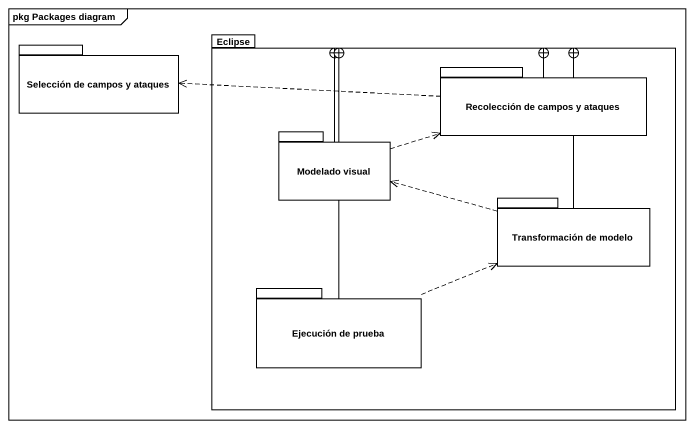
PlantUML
@startuml
mainframe pkg Packages diagram
package "Selección de campos y ataques" as Selección_de_campos_y {
}
package Eclipse {
  package "Recolección de campos y ataques" as Recolección_de_campos_y {
  }
  package "Modelado visual" as Modelado_visual {
  }
  package "Transformación de modelo" as Transformación_de_modelo {
  }
  package "Ejecución de prueba" as Ejecución_de_prueba {
  }
}
Recolección_de_campos_y .left.> Selección_de_campos_y
Recolección_de_campos_y --+ Eclipse
Modelado_visual -right-+ Eclipse
Modelado_visual .right.> Recolección_de_campos_y
Transformación_de_modelo -left-+ Eclipse
Transformación_de_modelo .left.> Modelado_visual
Ejecución_de_prueba -up-+ Eclipse
Ejecución_de_prueba .right.> Transformación_de_modelo
@enduml
